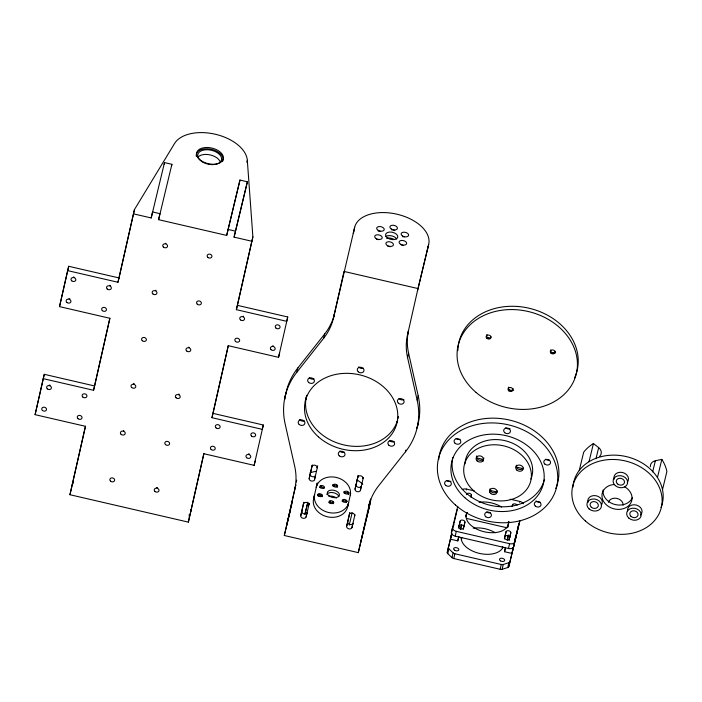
<?xml version="1.0" encoding="UTF-8"?>
<svg xmlns="http://www.w3.org/2000/svg" width="702" height="702" viewBox="0 0 702 702"><rect width="100%" height="100%" fill="white"/><g stroke="black" fill="none" stroke-linecap="round" stroke-linejoin="round"><path stroke-width="1.05" d="M164.189 164.277L164.496 162.601L171.893 164.321L171.586 165.988M133.441 213.847L134.486 209.521L174.579 143.462A37.978 22.271 12.7 0 1 215.216 134.222A37.978 22.271 12.7 0 1 247.315 160.302L252.887 236.925L251.834 241.251L234.073 237.144L247.376 181.792L239.97 180.072L226.676 235.424L158.599 219.673L159.951 213.671L152.553 211.951L151.202 217.953L133.441 213.847L117.971 282.265L67.655 270.621L59.521 306.625L109.837 318.278L93.559 390.294L43.243 378.65L35.1 414.663L85.416 426.307L69.954 494.726L188.355 522.13L203.905 453.615M109.924 318.182L94.603 385.968L44.287 374.324L35.1 414.663M134.486 209.521L119.024 277.939L68.699 266.286L59.521 306.625M85.512 426.211L69.954 494.726M226.676 235.424L239.97 180.072M246.858 162.302L247.315 160.302M234.073 237.144L247.376 181.792M188.355 522.13L203.817 453.711L254.133 465.356L255.186 461.03M211.96 417.699L213.004 413.373L263.32 425.017L262.276 429.352L211.96 417.699L228.238 345.682L278.554 357.327L279.598 353.001M236.372 309.67L237.416 305.344L287.741 316.988L286.688 321.323L236.372 309.67L251.834 241.251M213.004 413.373L228.325 345.586M237.416 305.344L252.887 236.925M254.133 465.356L263.32 425.017M278.554 357.327L287.741 316.988M370.709 499.227A37.978 22.271 12.7 0 1 370.34 502.474L358.301 552.632L284.301 535.503L295.832 484.801L286.706 525.166L292.286 502.114M333.511 317.795L343.989 271.428L417.988 288.557L428.668 244.401A37.978 22.271 12.7 0 0 396.902 214.189A37.978 22.271 12.7 0 0 354.668 227.272L333.511 317.795A75.956 61.53 13.6 0 1 323.648 338.259L296.832 372.253A90.821 73.57 13.6 0 0 285.144 423.955L294.7 466.365A75.956 61.53 13.6 0 1 294.779 489.136M354.668 227.272L353.317 233.266A37.978 22.271 12.7 0 1 353.79 231.713M300.772 515.689L303.808 502.334L300.772 515.689A2.22 1.799 13.6 0 0 300.868 516.646L301.614 517.576A2.992 2.422 13.6 0 0 304.528 518.251L305.598 517.734A2.22 1.799 13.6 0 0 306.098 516.926L307.143 512.592A2.22 1.799 13.6 0 1 306.651 513.408L305.572 513.925A2.992 2.422 13.6 0 1 302.667 513.241L301.913 512.311A2.22 1.799 13.6 0 1 301.816 511.363M312.267 465.145L310.231 474.148A2.22 1.799 13.6 0 0 310.328 475.105L311.074 476.035A2.992 2.422 13.6 0 0 313.987 476.711L315.058 476.202A2.22 1.799 13.6 0 0 315.558 475.386L314.505 479.712A2.22 1.799 13.6 0 1 314.013 480.528L312.943 481.046A2.992 2.422 13.6 0 1 310.03 480.361L309.275 479.431A2.22 1.799 13.6 0 1 309.178 478.483L312.223 465.128M306.098 516.926L309.178 503.588M314.505 479.712L317.594 466.382M313.557 499.069L314.61 494.743A17.471 14.154 13.6 0 0 328.51 512.486A17.471 14.154 13.6 0 0 348.648 502.623L347.595 506.949A17.471 14.154 13.6 0 1 327.457 516.812A17.471 14.154 13.6 0 1 313.557 499.069L317.269 482.976L316.216 487.311A17.471 14.154 13.6 0 1 336.355 477.448A17.471 14.154 13.6 0 1 350.254 495.191L350.675 493.453M347.595 506.949L350.579 494.068M349.728 512.978L347.701 521.981A2.22 1.799 13.6 0 0 347.797 522.929L348.543 523.867A2.992 2.422 13.6 0 0 351.456 524.534L352.527 524.025A2.22 1.799 13.6 0 0 353.027 523.218L351.974 527.544A2.22 1.799 13.6 0 1 351.483 528.36L350.412 528.869A2.992 2.422 13.6 0 1 347.499 528.194L346.744 527.263A2.22 1.799 13.6 0 1 346.648 526.307L349.754 512.688M361.17 487.083L360.389 490.329A2.22 1.799 13.6 0 1 359.889 491.146L358.819 491.663A2.992 2.422 13.6 0 1 355.905 490.988L355.159 490.049A2.22 1.799 13.6 0 1 355.054 489.101L358.169 475.473M355.063 489.101L358.143 475.772M351.974 527.544L354.887 514.961M360.389 490.329L363.303 477.755M358.301 552.632L369.831 501.93A75.956 61.53 13.6 0 1 370.533 499.183M369.831 501.93L368.778 506.265A75.956 61.53 13.6 0 1 378.632 485.793L405.458 451.807A90.821 73.57 13.6 0 0 417.146 400.096L407.59 357.695A75.956 61.53 13.6 0 1 407.502 334.924L417.988 288.557M417.672 290.224L428.668 244.401M451.404 532.528L452.492 527.72A4.554 2.676 12.7 0 0 456.3 531.344L509.582 543.681A4.554 2.676 12.7 0 0 514.654 542.111L513.566 546.911A4.554 2.676 12.7 0 1 508.494 548.481L455.221 536.152A4.554 2.676 12.7 0 1 451.404 532.528L457.748 506.3M519.84 520.963L508.827 566.611A2.738 1.606 12.7 0 1 507.783 567.532L502.158 569.269A2.738 1.606 12.7 0 1 500.166 569.287L453.782 558.555A2.738 1.606 12.7 0 1 452.009 557.66L447.779 553.641A2.738 1.606 12.7 0 1 447.262 552.36L451.667 533.853M451.798 532.879L450.377 539.18L457.774 540.891L458.81 536.635M452.272 530.782L453.94 523.429M454.571 521.919L454.44 522.516L454.545 521.955M447.779 553.641L448.859 548.841A2.738 1.606 12.7 0 1 448.35 547.551M455.221 536.152L456.3 531.344M466.321 489.996L466.523 489.101L473.982 490.821M458.538 527.965L460.214 521.007A2.431 1.422 12.7 0 1 462.916 520.173A2.431 1.422 12.7 0 1 464.943 522.104L463.864 526.904A2.431 1.422 12.7 0 0 461.828 524.973A2.431 1.422 12.7 0 0 459.126 525.807L458.757 527.325M452.009 557.66L453.088 552.86L448.859 548.841M459.126 525.807L460.214 521.007M466.725 494.664L466.927 493.76M453.782 558.555L454.861 553.755A2.738 1.606 12.7 0 1 453.088 552.86M457.774 540.891L458.722 536.697M460.389 529.343L461.337 525.14M461.6 524.938L460.609 529.176M465.847 516.558L466.681 513.197M463.276 529.062L463.478 528.167A2.431 1.422 12.7 0 1 460.775 529.001A2.431 1.422 12.7 0 1 458.748 527.07M470.989 496.726L471.428 494.805M471.103 496.762L471.437 495.261A2.431 1.422 12.7 0 0 469.41 493.331A2.431 1.422 12.7 0 0 466.707 494.164M504.378 539.022L506.089 531.625A2.431 1.422 12.7 0 1 508.792 530.791A2.431 1.422 12.7 0 1 510.828 532.721L509.108 540.119M512.802 504.378L512.179 506.59L512.583 504.791A2.431 1.422 12.7 0 1 514.627 503.852A2.431 1.422 12.7 0 1 517.137 505.071M507.66 527.255L508.924 521.963M500.166 569.287L501.254 564.487A2.738 1.606 12.7 0 0 503.246 564.469L508.871 562.723A2.738 1.606 12.7 0 0 509.915 561.802L519.901 520.419M515.294 539.584L518.857 523.824L511.942 553.43L504.545 551.719L505.493 547.516M507.151 540.163L508.345 534.915M508.371 535.766L507.379 539.996M502.158 569.269L503.246 564.469M509.02 540.286L510.828 532.721M508.494 548.481L509.582 543.681M519.603 502.334L519.805 501.43L510.214 499.21M507.783 567.532L508.871 562.723M508.827 566.611L509.915 561.802M67.655 270.621L68.699 266.286M43.243 378.65L44.287 374.324M117.971 282.265L119.024 277.939M93.559 390.294L94.603 385.968M151.202 217.953L164.496 162.601M158.599 219.673L171.893 164.321M285.047 396.727L286.091 392.4M296.832 372.253L297.876 367.918L324.701 333.933A75.956 61.53 13.6 0 0 334.556 313.461M305.265 401.404L306.309 397.078M323.648 338.259L324.701 333.933M284.301 535.503L290.163 511.258M309.178 478.483L310.231 474.148M304.896 514.171L307.704 502.588M305.08 513.811L307.888 502.202M317.225 467.707L317.681 465.812M308.81 504.922L309.205 503.299M346.648 526.307L347.701 521.981M349.227 525.149L352.097 512.864M363.101 478.334L363.294 477.518M361.24 486.819L361.433 486.003A2.22 1.799 13.6 0 1 360.933 486.819L359.863 487.337A2.992 2.422 13.6 0 1 356.958 486.653L356.204 485.723A2.22 1.799 13.6 0 1 356.107 484.775M354.694 515.54L354.887 514.733M407.502 334.924L408.555 330.589A75.956 61.53 13.6 0 0 408.634 353.36L418.19 395.77A90.821 73.57 13.6 0 1 416.734 428.597M360.705 542.295L370.34 502.474M407.59 357.695L408.634 353.36M397.025 422.648L397.648 420.05M417.146 400.096L418.19 395.77M405.458 451.807L405.879 450.07M417.242 427.325L418.287 422.999M454.176 522.376L457.265 509.591M453.729 525.324L453.878 524.71M447.262 552.36L451.781 533.696M466.698 512.908L466.286 514.645A21.569 12.645 12.7 0 0 484.327 531.8A21.569 12.645 12.7 0 0 508.318 524.368L508.941 521.77M465.83 516.847L466.242 515.11A21.569 12.645 12.7 0 1 467.506 512.399M463.364 528.957L464.943 522.104M471.024 496.998L471.437 495.261M483.02 461.214L483.441 459.485L476.439 457.862M489.575 492.102L489.996 490.373L496.998 491.988M506.089 531.625L504.624 537.688A2.431 1.422 12.7 0 0 506.66 539.619A2.431 1.422 12.7 0 0 509.362 538.785M507.651 527.439L508.274 524.842A21.569 12.645 12.7 0 0 508.371 521.744M504.545 551.719L505.572 547.455M579.273 470.401L583.678 452.211A45.577 36.916 13.6 0 1 593.427 443.532L598.674 447.639A7.599 6.151 13.6 0 1 599.701 456.309M589.022 461.714L593.427 443.532M595.98 458.748L598.674 447.639M652.667 471.876L655.361 460.758L661.846 459.371A45.577 36.916 13.6 0 1 666.9 471.481L662.504 489.663M657.449 477.553L661.846 459.371M72.359 484.398L73.491 482.537M228.036 229.422L235.433 231.142M516.163 467.058L523.174 468.682M466.479 518.409L507.063 527.799M454.861 553.755L501.254 564.487M190.602 509.643L190.76 511.802M189.163 514.566L189.4 517.804M450.956 481.195A3.422 2.773 13.6 0 1 446.726 480.51M490.347 512.82A3.422 2.773 13.6 0 1 486.784 511.855M540.11 502.167A3.422 2.773 13.6 0 1 536.038 500.842M549.526 460.17A3.422 2.773 13.6 0 1 545.779 459.108M509.994 428.589A3.422 2.773 13.6 0 1 505.773 427.825M460.108 439.32A3.422 2.773 13.6 0 1 456.116 438.399M544.375 479.589A47.095 38.145 13.6 0 1 489.75 505.168A47.095 38.145 13.6 0 1 452.834 457.467M438.689 459.599A60.767 49.219 13.6 0 1 510.617 420.322A60.767 49.219 13.6 0 1 555.765 488.487M572.964 487.162A45.577 36.916 13.6 0 1 626.193 456.572A45.577 36.916 13.6 0 1 660.986 507.537M650.385 466.751A7.599 6.151 13.6 0 1 655.361 460.758M608.388 502.263A7.599 6.151 13.6 0 1 616.751 498.35A7.599 6.151 13.6 0 1 623.183 505.229M614.136 479.22A7.371 5.967 13.6 0 1 622.525 472.49A7.371 5.967 13.6 0 1 627.193 482.239M587.96 502.527A7.371 5.967 13.6 0 1 596.095 495.744A7.371 5.967 13.6 0 1 601.298 505.212M627.579 511.293A7.371 5.967 13.6 0 1 636.591 505.124A7.371 5.967 13.6 0 1 640.435 515.066M624.719 486.863A15.19 12.303 13.6 0 1 627.228 506.853A15.19 12.303 13.6 0 1 603.527 501.368A15.19 12.303 13.6 0 1 614.373 484.468M632.318 497.683A15.19 12.303 13.6 0 1 614.812 504.457A15.19 12.303 13.6 0 1 603.097 490.022M514.882 538.188A2.738 1.606 12.7 0 1 515.4 539.469L516.479 534.67A2.738 1.606 12.7 0 0 516.347 533.862M505.247 536.688A2.659 1.562 12.7 0 1 505.738 536.381M461.302 538.732A21.569 12.645 12.7 0 1 462.135 537.627M502.255 546.805A21.569 12.645 12.7 0 1 502.5 548.087M503.062 547.104A21.569 12.645 12.7 0 1 479.624 553.448A21.569 12.645 12.7 0 1 461.196 537.635M473.227 528.185A21.569 12.645 12.7 0 1 495.191 532.713M519.805 501.43A4.554 2.676 12.7 0 1 523.411 503.746M462.241 489.592A4.554 2.676 12.7 0 1 466.523 489.101M505.001 536.425A2.431 1.422 12.7 0 1 507.704 535.591A2.431 1.422 12.7 0 1 509.74 537.521M479.071 502.263A21.569 12.645 12.7 0 1 501.623 507.081M555.607 352.773A5.318 4.309 13.6 0 1 550.57 352.009M555.343 351.29A2.431 1.966 13.6 0 1 552.334 352.658A2.431 1.966 13.6 0 1 550.719 349.886M513.381 390.365A5.318 4.309 13.6 0 1 508.678 389.785M513.153 388.592A2.431 1.966 13.6 0 1 510.029 390.215A2.431 1.966 13.6 0 1 508.739 387.109M488.583 337.995A5.318 4.309 13.6 0 1 486.196 336.951M491.067 336.96A2.431 1.966 13.6 0 1 487.557 337.478A2.431 1.966 13.6 0 1 487.091 334.459M457.871 350.631A60.767 49.219 13.6 0 1 529.097 308.231A60.767 49.219 13.6 0 1 574.499 377.957M385.863 236.556A6.23 3.65 12.7 0 1 391.716 235.881A6.23 3.65 12.7 0 1 396.639 239.049M386.627 238.329A6.23 3.65 12.7 0 1 394.348 239.628M427.676 247.157A37.978 22.271 12.7 0 1 427.307 250.395M376.553 239.338A3.835 2.246 12.7 0 1 378.632 239.698M401.325 245.007A3.835 2.246 12.7 0 1 403.045 245.349M391.383 229.808A3.835 2.246 12.7 0 1 394.822 230.607M387.758 246.288A3.835 2.246 12.7 0 1 390.18 246.779M378.185 231.107A3.835 2.246 12.7 0 1 380.291 231.344M402.597 236.758A3.835 2.246 12.7 0 1 404.37 236.907M397.332 421.007A47.095 38.145 13.6 0 1 340.979 444.182A47.095 38.145 13.6 0 1 306.792 395.235M398.429 416.453A47.095 38.145 13.6 0 1 398.069 418.313M363.408 368.234A3.422 2.773 13.6 0 1 358.766 366.874M403.913 399.429A3.422 2.773 13.6 0 1 399.008 398.438M314.005 378.764A3.422 2.773 13.6 0 1 309.292 377.676M284.977 399.087A90.821 73.57 13.6 0 1 297.876 367.918M326.834 494.585A6.23 3.65 12.7 0 1 333.081 492.637A6.23 3.65 12.7 0 1 338.864 496.683M369.349 505.229A37.978 22.271 12.7 0 1 368.98 508.476M309.986 472.832A37.978 22.271 12.7 0 1 316.067 471.323M357.081 479.887A37.978 22.271 12.7 0 1 362.794 484.266M328.826 496.27A6.23 3.65 12.7 0 1 336.477 498.034M317.541 494.489A3.835 2.246 12.7 0 1 319.647 494.34M321.007 494.656A3.835 2.246 12.7 0 1 321.674 494.928M317.673 495.787A2.352 1.378 12.7 0 1 320.042 495.279A2.352 1.378 12.7 0 1 322.078 496.7M343.339 499.947A3.835 2.246 12.7 0 1 343.708 499.956M345.761 500.429A3.835 2.246 12.7 0 1 347.244 501.36M342.172 501.351A2.352 1.378 12.7 0 1 344.524 500.947A2.352 1.378 12.7 0 1 346.481 502.316M332.441 485.047A3.835 2.246 12.7 0 1 334.485 484.757M336.548 485.24A3.835 2.246 12.7 0 1 337.197 485.556M332.994 486.109A2.352 1.378 12.7 0 1 335.442 485.784A2.352 1.378 12.7 0 1 337.302 487.241M329.773 501.254A3.835 2.246 12.7 0 1 330.133 501.246M332.555 501.728A3.835 2.246 12.7 0 1 333.783 502.439M328.905 502.711A2.352 1.378 12.7 0 1 331.344 502.255A2.352 1.378 12.7 0 1 333.31 503.738M320.919 486.047A3.835 2.246 12.7 0 1 321.288 486.056M319.752 487.451A2.352 1.378 12.7 0 1 321.981 487.021A2.352 1.378 12.7 0 1 323.999 488.267M343.655 491.997A3.835 2.246 12.7 0 1 344.621 491.742M347.753 492.181A3.835 2.246 12.7 0 1 349.236 493.111M344.085 493.19A2.352 1.378 12.7 0 1 346.788 492.769A2.352 1.378 12.7 0 1 348.525 494.515M344.419 452.255A3.422 2.773 13.6 0 1 339.908 451.07M394.226 441.54A3.422 2.773 13.6 0 1 389.513 440.452M304.299 420.867A3.422 2.773 13.6 0 1 299.666 419.506M296.648 480.15A75.956 61.53 13.6 0 1 296.376 482.02M303.606 503.729A2.615 2.124 13.6 0 1 306.563 502.457A2.615 2.124 13.6 0 1 308.687 504.905M349.482 514.347A2.615 2.124 13.6 0 1 352.448 513.074A2.615 2.124 13.6 0 1 354.563 515.522M357.897 477.141A2.615 2.124 13.6 0 1 360.854 475.868A2.615 2.124 13.6 0 1 362.969 478.308M312.021 466.514A2.615 2.124 13.6 0 1 314.979 465.242A2.615 2.124 13.6 0 1 317.093 467.69M196.367 156.423A13.671 8.02 12.7 0 1 210.609 149.193A13.671 8.02 12.7 0 1 222.595 161.346M197.736 157.292A12.153 7.125 12.7 0 1 210.302 154.94A12.153 7.125 12.7 0 1 220.454 162.548M50.14 385.231A2.431 1.966 13.6 0 1 49.289 385.056M249.491 454.106A2.431 1.966 13.6 0 1 248.482 453.878M74.043 277.123A2.431 1.966 13.6 0 1 73.552 276.965M110.583 285.398A2.431 1.966 13.6 0 1 109.565 285.345M69.84 298.806A2.431 1.966 13.6 0 1 68.989 298.683M273.394 346.007A2.431 1.966 13.6 0 1 272.745 345.77M243.612 316.251A2.431 1.966 13.6 0 1 243.269 316.251M189.215 347.358A2.431 1.966 13.6 0 1 188.575 347.183M179.317 394.191A2.431 1.966 13.6 0 1 178.633 394.164M134.459 383.915A2.431 1.966 13.6 0 1 133.389 383.625M156.081 290.286A2.431 1.966 13.6 0 1 155.616 290.286M165.979 243.454A2.431 1.966 13.6 0 1 165.339 243.278M123.877 430.73A2.431 1.966 13.6 0 1 123.438 430.659M157.696 487.82A2.431 1.966 13.6 0 1 156.625 487.53M483.915 458.073A3.8 3.08 13.6 0 1 479.273 460.152A3.8 3.08 13.6 0 1 476.649 455.94M523.306 468.085A3.8 3.08 13.6 0 1 518.497 469.164A3.8 3.08 13.6 0 1 516.382 465.136M497.341 490.996A3.8 3.08 13.6 0 1 492.83 492.655A3.8 3.08 13.6 0 1 490.075 488.864M464.987 463.873A34.179 27.685 13.6 0 1 504.922 440.645A34.179 27.685 13.6 0 1 530.905 479.124M445.7 485.38A3.422 2.773 13.6 0 0 451.263 484.31A3.422 2.773 13.6 0 0 446.893 480.73A3.422 2.773 13.6 0 0 445.7 485.38M485.749 516.716A3.422 2.773 13.6 0 0 491.356 515.759A3.422 2.773 13.6 0 0 487.083 512.109A3.422 2.773 13.6 0 0 485.749 516.716M535.293 506.045A3.422 2.773 13.6 0 0 540.944 505.203A3.422 2.773 13.6 0 0 536.767 501.474A3.422 2.773 13.6 0 0 535.293 506.045M544.91 464.136A3.422 2.773 13.6 0 0 550.482 463.066A3.422 2.773 13.6 0 0 546.103 459.485A3.422 2.773 13.6 0 0 544.91 464.136M504.738 432.695A3.422 2.773 13.6 0 0 510.354 431.739A3.422 2.773 13.6 0 0 506.072 428.08A3.422 2.773 13.6 0 0 504.738 432.695M455.072 443.26A3.422 2.773 13.6 0 0 460.723 442.418A3.422 2.773 13.6 0 0 456.537 438.697A3.422 2.773 13.6 0 0 455.072 443.26M464.873 497.709A47.095 38.145 13.6 0 0 542.716 486.1A47.095 38.145 13.6 0 0 485.073 434.74A47.095 38.145 13.6 0 0 464.873 497.709M455.387 504.931A60.767 49.219 13.6 0 0 555.835 489.943A60.767 49.219 13.6 0 0 481.449 423.675A60.767 49.219 13.6 0 0 455.387 504.931M617.488 483.906A4.177 3.387 13.6 0 0 624.394 482.879A4.177 3.387 13.6 0 0 619.278 478.325A4.177 3.387 13.6 0 0 617.488 483.906M615.277 485.591A7.371 5.967 13.6 0 0 627.456 483.775A7.371 5.967 13.6 0 0 618.436 475.737A7.371 5.967 13.6 0 0 615.277 485.591M591.312 507.221A4.177 3.387 13.6 0 0 598.218 506.186A4.177 3.387 13.6 0 0 593.102 501.632A4.177 3.387 13.6 0 0 591.312 507.221M589.101 508.906A7.371 5.967 13.6 0 0 601.281 507.081A7.371 5.967 13.6 0 0 592.26 499.052A7.371 5.967 13.6 0 0 589.101 508.906M631.045 516.418A4.177 3.387 13.6 0 0 637.951 515.382A4.177 3.387 13.6 0 0 632.835 510.828A4.177 3.387 13.6 0 0 631.045 516.418M628.834 518.102A7.371 5.967 13.6 0 0 641.014 516.286A7.371 5.967 13.6 0 0 631.993 508.248A7.371 5.967 13.6 0 0 628.834 518.102M585.38 520.972A45.577 36.916 13.6 0 0 660.705 509.731A45.577 36.916 13.6 0 0 604.922 460.029A45.577 36.916 13.6 0 0 585.38 520.972M500.5 560.854A2.659 1.562 12.7 0 0 504.694 560.442A2.659 1.562 12.7 0 0 501.131 558.23A2.659 1.562 12.7 0 0 500.5 560.854M454.615 550.236A2.659 1.562 12.7 0 0 458.818 549.824A2.659 1.562 12.7 0 0 455.256 547.613A2.659 1.562 12.7 0 0 454.615 550.236M551.044 353.229A2.431 1.966 13.6 0 0 555.036 352.553A2.431 1.966 13.6 0 0 551.991 349.956A2.431 1.966 13.6 0 0 551.044 353.229M508.827 390.821A2.431 1.966 13.6 0 0 512.82 390.137A2.431 1.966 13.6 0 0 509.775 387.539A2.431 1.966 13.6 0 0 508.827 390.821M486.969 338.373A2.431 1.966 13.6 0 0 490.961 337.697A2.431 1.966 13.6 0 0 487.916 335.1A2.431 1.966 13.6 0 0 486.969 338.373M476.105 392.462A60.767 49.219 13.6 0 0 575.868 375.473A60.767 49.219 13.6 0 0 499.789 310.53A60.767 49.219 13.6 0 0 476.105 392.462M387.89 238.206A6.23 3.65 12.7 0 0 397.736 237.241A6.23 3.65 12.7 0 0 389.382 232.055A6.23 3.65 12.7 0 0 387.89 238.206M376.14 238.592A3.835 2.246 12.7 0 0 382.204 237.996A3.835 2.246 12.7 0 0 377.053 234.801A3.835 2.246 12.7 0 0 376.14 238.592M400.552 244.243A3.835 2.246 12.7 0 0 406.616 243.647A3.835 2.246 12.7 0 0 401.465 240.453A3.835 2.246 12.7 0 0 400.552 244.243M391.339 229.045A3.835 2.246 12.7 0 0 397.402 228.448A3.835 2.246 12.7 0 0 392.251 225.263A3.835 2.246 12.7 0 0 391.339 229.045M387.346 245.542A3.835 2.246 12.7 0 0 393.41 244.945A3.835 2.246 12.7 0 0 388.267 241.751A3.835 2.246 12.7 0 0 387.346 245.542M378.132 230.344A3.835 2.246 12.7 0 0 384.196 229.747A3.835 2.246 12.7 0 0 379.045 226.562A3.835 2.246 12.7 0 0 378.132 230.344M402.544 235.995A3.835 2.246 12.7 0 0 408.608 235.398A3.835 2.246 12.7 0 0 403.466 232.213A3.835 2.246 12.7 0 0 402.544 235.995M318.41 436.837A47.095 38.145 13.6 0 0 396.288 425.333A47.095 38.145 13.6 0 0 338.733 373.903A47.095 38.145 13.6 0 0 318.41 436.837M358.266 371.823A3.422 2.773 13.6 0 0 363.917 370.972A3.422 2.773 13.6 0 0 359.731 367.251A3.422 2.773 13.6 0 0 358.266 371.823M398.376 403.211A3.422 2.773 13.6 0 0 404.027 402.369A3.422 2.773 13.6 0 0 399.842 398.639A3.422 2.773 13.6 0 0 398.376 403.211M308.661 382.441A3.422 2.773 13.6 0 0 314.312 381.598A3.422 2.773 13.6 0 0 310.126 377.869A3.422 2.773 13.6 0 0 308.661 382.441M329.563 496.279A6.23 3.65 12.7 0 0 339.408 495.314A6.23 3.65 12.7 0 0 331.046 490.128A6.23 3.65 12.7 0 0 329.563 496.279M333.906 486.556A2.352 1.378 12.7 0 0 337.627 486.188A2.352 1.378 12.7 0 0 334.468 484.231A2.352 1.378 12.7 0 0 333.906 486.556M320.621 487.802A2.352 1.378 12.7 0 0 324.403 487.548A2.352 1.378 12.7 0 0 321.367 485.521A2.352 1.378 12.7 0 0 320.621 487.802M318.603 496.033A2.352 1.378 12.7 0 0 322.402 495.805A2.352 1.378 12.7 0 0 319.392 493.769A2.352 1.378 12.7 0 0 318.603 496.033M329.914 503.053A2.352 1.378 12.7 0 0 333.634 502.685A2.352 1.378 12.7 0 0 330.475 500.728A2.352 1.378 12.7 0 0 329.914 503.053M343.041 501.702A2.352 1.378 12.7 0 0 346.823 501.447A2.352 1.378 12.7 0 0 343.787 499.42A2.352 1.378 12.7 0 0 343.041 501.702M345.015 493.445A2.352 1.378 12.7 0 0 348.815 493.216A2.352 1.378 12.7 0 0 345.796 491.172A2.352 1.378 12.7 0 0 345.015 493.445M339.277 455.844A3.422 2.773 13.6 0 0 344.928 455.001A3.422 2.773 13.6 0 0 340.742 451.272A3.422 2.773 13.6 0 0 339.277 455.844M388.882 445.217A3.422 2.773 13.6 0 0 394.533 444.375A3.422 2.773 13.6 0 0 390.347 440.654A3.422 2.773 13.6 0 0 388.882 445.217M299.166 424.456A3.422 2.773 13.6 0 0 304.817 423.613A3.422 2.773 13.6 0 0 300.632 419.884A3.422 2.773 13.6 0 0 299.166 424.456M201.685 161.074A13.671 8.02 12.7 0 0 223.297 158.95A13.671 8.02 12.7 0 0 204.949 147.578A13.671 8.02 12.7 0 0 201.685 161.074M202.308 161.82A12.153 7.125 12.7 0 0 221.525 159.933A12.153 7.125 12.7 0 0 205.212 149.816A12.153 7.125 12.7 0 0 202.308 161.82M77.957 418.673A2.431 1.966 13.6 0 0 81.976 418.076A2.431 1.966 13.6 0 0 79.001 415.426A2.431 1.966 13.6 0 0 77.957 418.673M47.324 388.847A2.431 1.966 13.6 0 0 51.343 388.25A2.431 1.966 13.6 0 0 48.368 385.6A2.431 1.966 13.6 0 0 47.324 388.847M42.445 410.451A2.431 1.966 13.6 0 0 46.455 409.854A2.431 1.966 13.6 0 0 43.48 407.204A2.431 1.966 13.6 0 0 42.445 410.451M82.845 397.069A2.431 1.966 13.6 0 0 86.864 396.472A2.431 1.966 13.6 0 0 83.889 393.822A2.431 1.966 13.6 0 0 82.845 397.069M211.162 449.508A2.431 1.966 13.6 0 0 215.172 448.911A2.431 1.966 13.6 0 0 212.197 446.253A2.431 1.966 13.6 0 0 211.162 449.508M251.562 436.126A2.431 1.966 13.6 0 0 255.581 435.521A2.431 1.966 13.6 0 0 252.606 432.871A2.431 1.966 13.6 0 0 251.562 436.126M216.04 427.904A2.431 1.966 13.6 0 0 220.059 427.299A2.431 1.966 13.6 0 0 217.085 424.649A2.431 1.966 13.6 0 0 216.04 427.904M246.674 457.73A2.431 1.966 13.6 0 0 250.693 457.125A2.431 1.966 13.6 0 0 247.718 454.475A2.431 1.966 13.6 0 0 246.674 457.73M71.744 280.818A2.431 1.966 13.6 0 0 75.755 280.221A2.431 1.966 13.6 0 0 72.78 277.562A2.431 1.966 13.6 0 0 71.744 280.818M107.257 289.04A2.431 1.966 13.6 0 0 111.276 288.434A2.431 1.966 13.6 0 0 108.301 285.784A2.431 1.966 13.6 0 0 107.257 289.04M66.857 302.422A2.431 1.966 13.6 0 0 70.876 301.825A2.431 1.966 13.6 0 0 67.901 299.175A2.431 1.966 13.6 0 0 66.857 302.422M102.378 310.644A2.431 1.966 13.6 0 0 106.397 310.047A2.431 1.966 13.6 0 0 103.422 307.397A2.431 1.966 13.6 0 0 102.378 310.644M271.095 349.701A2.431 1.966 13.6 0 0 275.114 349.096A2.431 1.966 13.6 0 0 272.139 346.446A2.431 1.966 13.6 0 0 271.095 349.701M235.574 341.479A2.431 1.966 13.6 0 0 239.593 340.874A2.431 1.966 13.6 0 0 236.618 338.224A2.431 1.966 13.6 0 0 235.574 341.479M240.461 319.866A2.431 1.966 13.6 0 0 244.48 319.27A2.431 1.966 13.6 0 0 241.497 316.62A2.431 1.966 13.6 0 0 240.461 319.866M275.974 328.088A2.431 1.966 13.6 0 0 279.993 327.492A2.431 1.966 13.6 0 0 277.018 324.842A2.431 1.966 13.6 0 0 275.974 328.088M186.671 350.974A2.431 1.966 13.6 0 0 190.707 350.438A2.431 1.966 13.6 0 0 187.785 347.744A2.431 1.966 13.6 0 0 186.671 350.974M176.088 397.788A2.431 1.966 13.6 0 0 180.124 397.253A2.431 1.966 13.6 0 0 177.202 394.559A2.431 1.966 13.6 0 0 176.088 397.788M131.686 387.513A2.431 1.966 13.6 0 0 135.723 386.977A2.431 1.966 13.6 0 0 132.801 384.284A2.431 1.966 13.6 0 0 131.686 387.513M142.269 340.698A2.431 1.966 13.6 0 0 146.306 340.163A2.431 1.966 13.6 0 0 143.383 337.469A2.431 1.966 13.6 0 0 142.269 340.698M197.244 304.159A2.431 1.966 13.6 0 0 201.29 303.624A2.431 1.966 13.6 0 0 198.368 300.939A2.431 1.966 13.6 0 0 197.244 304.159M152.852 293.884A2.431 1.966 13.6 0 0 156.888 293.348A2.431 1.966 13.6 0 0 153.966 290.654A2.431 1.966 13.6 0 0 152.852 293.884M207.827 257.353A2.431 1.966 13.6 0 0 211.864 256.809A2.431 1.966 13.6 0 0 208.95 254.124A2.431 1.966 13.6 0 0 207.827 257.353M163.426 247.069A2.431 1.966 13.6 0 0 167.471 246.534A2.431 1.966 13.6 0 0 164.549 243.84A2.431 1.966 13.6 0 0 163.426 247.069M165.505 444.603A2.431 1.966 13.6 0 0 169.542 444.068A2.431 1.966 13.6 0 0 166.62 441.374A2.431 1.966 13.6 0 0 165.505 444.603M121.104 434.327A2.431 1.966 13.6 0 0 125.149 433.792A2.431 1.966 13.6 0 0 122.227 431.098A2.431 1.966 13.6 0 0 121.104 434.327M154.923 491.418A2.431 1.966 13.6 0 0 158.959 490.882A2.431 1.966 13.6 0 0 156.046 488.188A2.431 1.966 13.6 0 0 154.923 491.418M110.53 481.142A2.431 1.966 13.6 0 0 114.566 480.598A2.431 1.966 13.6 0 0 111.644 477.913A2.431 1.966 13.6 0 0 110.53 481.142M477.158 460.951A3.8 3.08 13.6 0 0 483.432 460.021A3.8 3.08 13.6 0 0 478.79 455.879A3.8 3.08 13.6 0 0 477.158 460.951M516.891 470.147A3.8 3.08 13.6 0 0 523.165 469.217A3.8 3.08 13.6 0 0 518.524 465.075A3.8 3.08 13.6 0 0 516.891 470.147M490.716 493.462A3.8 3.08 13.6 0 0 496.998 492.523A3.8 3.08 13.6 0 0 492.348 488.381A3.8 3.08 13.6 0 0 490.716 493.462M473.841 490.9A34.179 27.685 13.6 0 0 530.335 482.467A34.179 27.685 13.6 0 0 488.495 445.191A34.179 27.685 13.6 0 0 473.841 490.9"/></g></svg>
